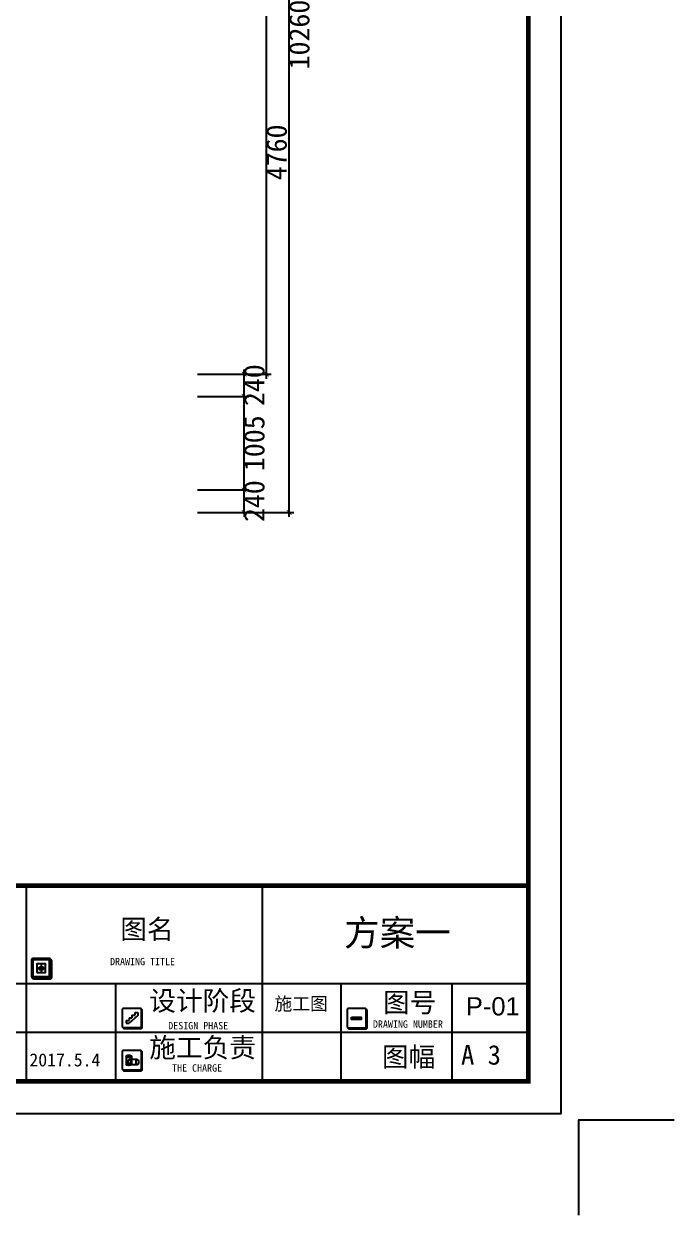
# Model space of a CAD drawing. Header units: millimetres. Extents: x 39175 to 431497, y 45587 to 68580.
# Drawn here: x 360851 to 367835, y 45587 to 58378 of the extents above; entities that cross this region are included whole.
import ezdxf
from ezdxf.enums import TextEntityAlignment as Align

# ---------------------------------------------------------------- set-up
doc = ezdxf.new("R2010")
doc.units = ezdxf.units.MM
doc.layers.add('0-01图框模板说明', color=2, linetype='Continuous')
doc.layers.add('0-02图框细线', color=136, linetype='Continuous')
doc.layers.add('Z not print', color=8, linetype='Continuous', plot=False)
doc.styles.add('ar', font='arial.ttf')
doc.styles.get("Standard").update_dxf_attribs({"font": ''})
doc.styles.get('Standard').set_extended_font_data('NSimSun')
doc.dimstyles.new('ISO-25', dxfattribs={"dimtxt": 220, "dimasz": 50, "dimexe": 50, "dimexo": 0.625, "dimtad": 2, "dimdec": 0, "dimtxsty": 'Standard', "dimblk": 'ARCHTICK', "dimcen": 2.5, "dimdle": 50, "dimclrd": 251, "dimclre": 251, "dimclrt": 51, "dimadec": 0, "dimazin": 0, "dimtfac": 1, "dimtdec": 0, "dimtix": 1, "dimtmove": 2, "dimatfit": 3, "dimfxl": 500, "dimfxlon": 1, "dimarcsym": 0})

# ---------------------------------------------------------------- blocks, each defined once
blk = doc.blocks.new('hgggg')
at = {"layer": '0-01图框模板说明'}
for points in [[(3564.11, 399.47, -0.414214), (3563.92, 399.28), (3561.36, 399.28, -0.071272), (3561.3, 399.28, 0.348143), (3561.5, 399.13), (3564.05, 399.13, 0.414214), (3564.25, 399.33), (3564.25, 401.89, 0.333108), (3564.11, 402.08, -0.057743), (3564.11, 402.03)], [(3578.01, 391.85, -0.414214), (3577.81, 391.65), (3575.26, 391.65, -0.071272), (3575.2, 391.66, 0.348143), (3575.39, 391.51), (3577.95, 391.51, 0.414214), (3578.15, 391.7), (3578.15, 394.26, 0.333108), (3578.01, 394.45, -0.057743), (3578.01, 394.4)], [(3612.51, 391.82, -0.414214), (3612.31, 391.62), (3609.76, 391.62, -0.071272), (3609.7, 391.63, 0.348143), (3609.89, 391.48), (3612.45, 391.48, 0.414214), (3612.65, 391.67), (3612.65, 394.23, 0.333108), (3612.51, 394.42, -0.057743), (3612.51, 394.38)], [(3610.26, 393.25), (3611.74, 393.25), (3611.74, 392.89), (3610.26, 392.89)], [(3578.01, 385.37, -0.414214), (3577.81, 385.18), (3575.26, 385.18, -0.071272), (3575.2, 385.18, 0.348143), (3575.39, 385.03), (3577.95, 385.03, 0.414214), (3578.15, 385.23), (3578.15, 387.79, 0.333108), (3578.01, 387.98, -0.057743), (3578.01, 387.93)]]:
    blk.add_hatch(color=8, dxfattribs=at).paths.add_polyline_path(points)
h = blk.add_hatch(color=8, dxfattribs=at)
h.paths.add_polyline_path([(3562.64, 400.99), (3562.38, 400.99), (3562.38, 400.75), (3562.64, 400.75)])
h.paths.add_polyline_path([(3562.64, 400.75), (3562.89, 400.75), (3562.89, 400.99), (3562.64, 400.99)])
h.paths.add_polyline_path([(3562.64, 400.75), (3562.64, 400.52), (3562.89, 400.52), (3562.89, 400.75)])
h.paths.add_polyline_path([(3562.64, 400.75), (3562.38, 400.75), (3562.38, 400.52), (3562.64, 400.52)])
at = {"layer": '0-01图框模板说明', "color": 8}
for p, q in [((3561.98, 400.75), (3563.29, 400.75)), ((3562.64, 401.41), (3562.64, 400.1)), ((3576.12, 393.15), (3576.56, 393.15)), ((3576.12, 393.15), (3576.12, 392.73)), ((3577.45, 393.49), (3576.13, 392.32)), ((3576.56, 393.56), (3576.56, 393.15)), ((3576.56, 393.56), (3577.01, 393.56)), ((3577.01, 393.95), (3577.45, 393.95)), ((3577.01, 393.95), (3577.01, 393.56)), ((3577.45, 393.95), (3577.45, 393.49)), ((3575.67, 392.73), (3575.67, 392.32)), ((3575.67, 392.73), (3576.12, 392.73)), ((3575.67, 392.32), (3576.13, 392.32)), ((3575.68, 387.24), (3575.68, 386.03)), ((3577.38, 386.76), (3576.17, 386.76)), ((3577.38, 385.95), (3576.17, 385.95)), ((3576.49, 387.24), (3576.49, 386.03))]:
    blk.add_line(p, q, dxfattribs=at)
at = {"layer": '0-01图框模板说明', "color": 2, "const_width": 0.724}
blk.add_lwpolyline([(3637.38, 670.41), (3637.38, 383.41), (3227.38, 383.41), (3227.38, 670.41)], close=True, dxfattribs=at)
blk.add_lwpolyline([(3637.38, 413.41), (3227.33, 413.41)], dxfattribs=at)
at = {"layer": '0-01图框模板说明', "color": 8}
for points in [[(3561.36, 399.28), (3563.92, 399.28, 0.414214), (3564.11, 399.47), (3564.11, 402.03, 0.414214), (3563.92, 402.23), (3561.36, 402.23, 0.414214), (3561.16, 402.03), (3561.16, 399.47, 0.414214)], [(3575.26, 391.65), (3577.81, 391.65, 0.414214), (3578.01, 391.85), (3578.01, 394.4, 0.414214), (3577.81, 394.6), (3575.26, 394.6, 0.414214), (3575.06, 394.4), (3575.06, 391.85, 0.414214)], [(3609.76, 391.62), (3612.31, 391.62, 0.414214), (3612.51, 391.82), (3612.51, 394.38, 0.414214), (3612.31, 394.57), (3609.76, 394.57, 0.414214), (3609.56, 394.38), (3609.56, 391.82, 0.414214)], [(3575.26, 385.18), (3577.81, 385.18, 0.414214), (3578.01, 385.37), (3578.01, 387.93, 0.414214), (3577.81, 388.13), (3575.26, 388.13, 0.414214), (3575.06, 387.93), (3575.06, 385.37, 0.414214)]]:
    blk.add_lwpolyline(points, format="xyb", close=True, dxfattribs=at)
for points in [[(3561.3, 399.28, 0.348143), (3561.5, 399.13), (3564.05, 399.13, 0.414214), (3564.25, 399.33), (3564.25, 401.89, 0.333108), (3564.11, 402.08)], [(3575.2, 391.66, 0.348143), (3575.39, 391.51), (3577.95, 391.51, 0.414214), (3578.15, 391.7), (3578.15, 394.26, 0.333108), (3578.01, 394.45)], [(3609.7, 391.63, 0.348143), (3609.89, 391.48), (3612.45, 391.48, 0.414214), (3612.65, 391.67), (3612.65, 394.23, 0.333108), (3612.51, 394.42)], [(3575.2, 385.18, 0.348143), (3575.39, 385.03), (3577.95, 385.03, 0.414214), (3578.15, 385.23), (3578.15, 387.79, 0.333108), (3578.01, 387.98)]]:
    blk.add_lwpolyline(points, format="xyb", dxfattribs=at)
for points in [[(3561.37, 399.48), (3563.91, 399.48), (3563.91, 402.02), (3561.37, 402.02)], [(3561.98, 400.1), (3563.29, 400.1), (3563.29, 401.41), (3561.98, 401.41)], [(3562.38, 400.99), (3562.89, 400.99), (3562.89, 400.52), (3562.38, 400.52)], [(3610.26, 393.25), (3611.74, 393.25), (3611.74, 392.89), (3610.26, 392.89)]]:
    blk.add_lwpolyline(points, close=True, dxfattribs=at)
for centre, major_axis in [((3576.08, 387.24), (-0.401, 0)), ((3576.08, 386.03), (-0.401, 0)), ((3576.17, 386.35), (0, 0.401)), ((3577.38, 386.35), (0, 0.401))]:
    blk.add_ellipse(centre, major_axis=major_axis, ratio=0.454196, dxfattribs=at)
at = {"layer": '0-02图框细线'}
for p, q in [((3560.37, 383.41), (3560.37, 413.41)), ((3596.6, 398.41), (3596.6, 413.41)), ((3323.65, 398.41), (3637.38, 398.41)), ((3574.07, 383.41), (3574.07, 398.41)), ((3596.6, 383.41), (3596.6, 398.41)), ((3608.67, 383.41), (3608.67, 398.41)), ((3625.66, 398.41), (3625.66, 383.41)), ((3637.38, 390.91), (3485.71, 390.91))]:
    blk.add_line(p, q, dxfattribs=at)
blk.add_lwpolyline([(3642.38, 675.41), (3642.38, 378.41), (3222.38, 378.41), (3222.38, 675.41)], close=True, dxfattribs=at)
at = {"layer": 'Z not print', "color": 5}
blk.add_lwpolyline([(3645.14, 362.88), (3645.14, 377.48), (3659.75, 377.48)], dxfattribs=at)
at = {"layer": '0-02图框细线'}
for s, insert, char_height, attachment_point in [('{\\fSimSun|b0|i0|c134|p2;图名}', (3574.77, 406.57), 3, 4), ('{\\fSimSun|b0|i0|c134|p2;DRAWING TITLE}', (3573.2, 401.77), 1.1268, 4), ('{\\fSimSun|b0|i0|c134|p2;设计阶段}', (3579.22, 395.59), 3, 4), ('{\\fSimHei|b0|i0|c134|p2;施工图}', (3602.52, 395.2), 2, 5), ('{\\fSimSun|b0|i0|c134|p2;图号}', (3615.08, 395.34), 3, 4), ('{\\fSimSun|b0|i0|c134|p2;DESIGN PHASE}', (3582.13, 391.94), 1.1268, 4), ('{\\fSimSun|b0|i0|c134|p2;DRAWING NUMBER}', (3613.53, 392.18), 1.1268, 4), ('{\\fSimSun|b0|i0|c134|p2;施工负责}', (3579.22, 388.42), 3, 4), ('{\\fSimHei|b0|i0|c134|p49;2017.5.4}', (3560.83, 386.68), 2, 4), ('{\\fSimSun|b0|i0|c134|p2;图幅}', (3614.92, 387), 3, 4), ('{\\fSimSun|b0|i0|c134|p2;A 3}', (3627.05, 387.44), 3, 4), ('{\\fSimSun|b0|i0|c134|p2;THE CHARGE}', (3582.72, 385.45), 1.1268, 4)]:
    blk.add_mtext(s, dxfattribs=dict(at, insert=insert, char_height=char_height, attachment_point=attachment_point))
blk = doc.blocks.new('_ArchTick')
at = {"color": 0, "linetype": 'ByBlock', "const_width": 0.15}
blk.add_lwpolyline([(-0.5, -0.5), (0.5, 0.5)], dxfattribs=at)
blk = doc.blocks.new('*D90')
at = {"color": 251, "lineweight": -2, "transparency": 16777216}
for p, q in [((362716, 53373), (363266, 53373)), ((363216, 53373), (363216, 53423)), ((363216, 53133), (363216, 53373)), ((362716, 53133), (363266, 53133)), ((363216, 53133), (363216, 53083))]:
    blk.add_line(p, q, dxfattribs=at)
at = {"layer": 'Defpoints', "color": 0, "transparency": 16777216}
for p in [(356280, 53373), (363216, 53373), (356520, 53133)]:
    blk.add_point(p, dxfattribs=at)
at = {"color": 251, "lineweight": -2, "transparency": 16777216, "xscale": 50, "yscale": 50, "zscale": 50}
for p, rotation in [((363216, 53373), 270), ((363216, 53133), 90)]:
    blk.add_blockref('_ArchTick', p, dxfattribs=dict(at, rotation=rotation))
at = {"color": 51, "transparency": 16777216, "insert": (363327, 53253), "char_height": 220, "attachment_point": 5, "rotation": 90}
blk.add_mtext('240', dxfattribs=at)
blk = doc.blocks.new('*D91')
at = {"color": 251, "lineweight": -2, "transparency": 16777216}
for p, q in [((362716, 54378), (363266, 54378)), ((363216, 53323), (363216, 54428)), ((362716, 53373), (363266, 53373))]:
    blk.add_line(p, q, dxfattribs=at)
at = {"layer": 'Defpoints', "color": 0, "transparency": 16777216}
for p in [(360380, 54378), (363216, 54378), (356280, 53373)]:
    blk.add_point(p, dxfattribs=at)
at = {"color": 251, "lineweight": -2, "transparency": 16777216, "xscale": 50, "yscale": 50, "zscale": 50}
for p, rotation in [((363216, 54378), 90), ((363216, 53373), 270)]:
    blk.add_blockref('_ArchTick', p, dxfattribs=dict(at, rotation=rotation))
at = {"color": 51, "transparency": 16777216, "insert": (363327, 53875), "char_height": 220, "attachment_point": 5, "rotation": 90}
blk.add_mtext('1005', dxfattribs=at)
blk = doc.blocks.new('*D92')
at = {"color": 251, "lineweight": -2, "transparency": 16777216}
for p, q in [((362716, 54618), (363266, 54618)), ((363216, 54618), (363216, 54668)), ((363216, 54378), (363216, 54618)), ((362716, 54378), (363266, 54378)), ((363216, 54378), (363216, 54328))]:
    blk.add_line(p, q, dxfattribs=at)
at = {"layer": 'Defpoints', "color": 0, "transparency": 16777216}
for p in [(359870, 54618), (363216, 54618), (360380, 54378)]:
    blk.add_point(p, dxfattribs=at)
at = {"color": 251, "lineweight": -2, "transparency": 16777216, "xscale": 50, "yscale": 50, "zscale": 50}
for p, rotation in [((363216, 54618), 270), ((363216, 54378), 90)]:
    blk.add_blockref('_ArchTick', p, dxfattribs=dict(at, rotation=rotation))
at = {"color": 51, "transparency": 16777216, "insert": (363327, 54498), "char_height": 220, "attachment_point": 5, "rotation": 90}
blk.add_mtext('240', dxfattribs=at)
blk = doc.blocks.new('*D93')
at = {"color": 251, "lineweight": -2, "transparency": 16777216}
for p, q in [((362956, 59378), (363506, 59378)), ((363456, 54568), (363456, 59428)), ((362956, 54618), (363506, 54618))]:
    blk.add_line(p, q, dxfattribs=at)
at = {"layer": 'Defpoints', "color": 0, "transparency": 16777216}
for p in [(360380, 59378), (363456, 59378), (359870, 54618)]:
    blk.add_point(p, dxfattribs=at)
at = {"color": 251, "lineweight": -2, "transparency": 16777216, "xscale": 50, "yscale": 50, "zscale": 50}
for p, rotation in [((363456, 59378), 90), ((363456, 54618), 270)]:
    blk.add_blockref('_ArchTick', p, dxfattribs=dict(at, rotation=rotation))
at = {"color": 51, "transparency": 16777216, "insert": (363567, 56998), "char_height": 220, "attachment_point": 5, "rotation": 90}
blk.add_mtext('4760', dxfattribs=at)
blk = doc.blocks.new('*D114')
at = {"color": 251, "lineweight": -2, "transparency": 16777216}
for p, q in [((363199, 63393), (363749, 63393)), ((363699, 53083), (363699, 63443)), ((363199, 53133), (363749, 53133))]:
    blk.add_line(p, q, dxfattribs=at)
at = {"layer": 'Defpoints', "color": 0, "transparency": 16777216}
for p in [(356520, 63393), (363699, 63393), (356520, 53133)]:
    blk.add_point(p, dxfattribs=at)
at = {"color": 251, "lineweight": -2, "transparency": 16777216, "xscale": 50, "yscale": 50, "zscale": 50}
for p, rotation in [((363699, 63393), 90), ((363699, 53133), 270)]:
    blk.add_blockref('_ArchTick', p, dxfattribs=dict(at, rotation=rotation))
at = {"color": 51, "transparency": 16777216, "insert": (363810, 58263), "char_height": 220, "attachment_point": 5, "rotation": 90}
blk.add_mtext('10260', dxfattribs=at)

msp = doc.modelspace()

# ---------------------------------------------------------------- block references
at = {"layer": '0-02图框细线', "xscale": 70, "yscale": 70, "zscale": 70}
msp.add_blockref('hgggg', (111653, 20185.6), dxfattribs=at)

# ---------------------------------------------------------------- texts
at = {"color": 2, "style": 'ar', "flags": 8}
for tag, height, p in [('方案一', 280, (364863.7, 48625.5)), ('P-01', 196, (365887.5, 47829.7))]:
    msp.add_attdef(tag, text='原始结构图', height=height, dxfattribs=at).set_placement(p, align=Align.MIDDLE)

# ---------------------------------------------------------------- dimensions: what is measured, and where the dimension line sits
for base, p1, p2, angle, picture, middle in [((363699, 63392.9), (356520.3, 53132.9), (356520.3, 63392.9), 90, '*D114', (363809.6, 58262.9)), ((363456.3, 59377.9), (359870.3, 54617.9), (360380.3, 59377.9), 270, '*D93', (363567, 56997.9)), ((363216.3, 54617.9), (360380.3, 54377.9), (359870.3, 54617.9), 270, '*D92', (363327, 54497.9)), ((363216.3, 54377.9), (356280.3, 53372.9), (360380.3, 54377.9), 270, '*D91', (363327, 53875.4)), ((363216.3, 53372.9), (356520.3, 53132.9), (356280.3, 53372.9), 270, '*D90', (363327, 53252.9))]:
    dim = msp.add_linear_dim(base=base, p1=p1, p2=p2, angle=angle, dimstyle='ISO-25')
    dim.commit()
    dim.dimension.update_dxf_attribs({"geometry": picture, "text_midpoint": middle})

doc.saveas('drawing.dxf')
